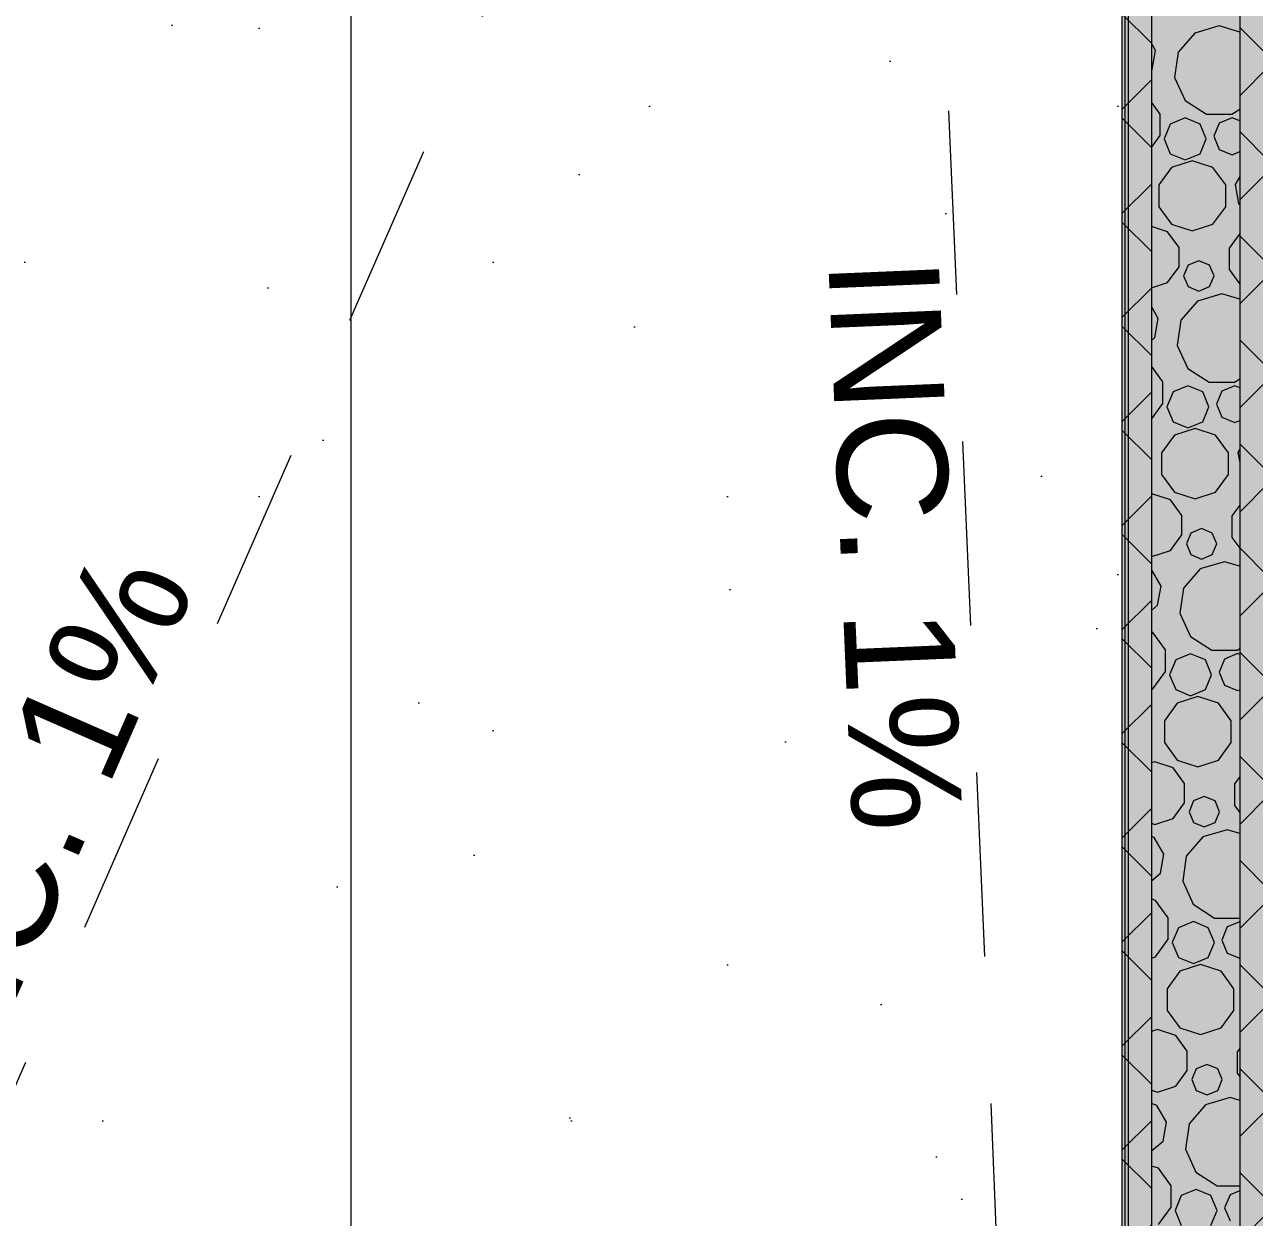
# Model space of a CAD drawing. Header units: metres. Extents: x -77 to -41.1, y -68 to -27.7.
# Drawn here: x -59.609 to -58.774, y -40.03 to -39.219 of the extents above; entities that cross this region are included whole.
import ezdxf
from ezdxf.enums import TextEntityAlignment as Align

# ---------------------------------------------------------------- set-up
doc = ezdxf.new("R2010")
doc.units = ezdxf.units.M
doc.header["$MEASUREMENT"] = 0
doc.linetypes.add('Dashed', pattern=[0.07, 0.045, -0.025])
doc.linetypes.add('HIDDEN2', pattern=[0.1875, 0.125, -0.0625])
for name, color, linetype in [('COTAS PISOS', 7, 'Continuous'), ('PAREDE CONSTRUIR', 7, 'Continuous'), ('Portas Archicad', 7, 'Continuous')]:
    doc.layers.add(name, color=color, linetype=linetype)
for name, color, linetype, lineweight, true_color in [('COTAS PISOS_Caneta_No__25', 7, 'Continuous', 13, 0x982312), ('LAJES.EST_Caneta_No__18', 7, 'Continuous', 0, 0xdfdfdf), ('LAJES.EST_Caneta_No__254', 7, 'Continuous', 0, 0xd1c9ad), ('PISO_Caneta_No__97', 7, 'Continuous', 5, 0x6b6b6b), ('Portas Archicad_Caneta_No__97', 7, 'Continuous', 5, 0x6b6b6b), ('ZONA_Caneta_No__56', 7, 'Continuous', 0, 0xffe495)]:
    doc.layers.add(name, color=color, linetype=linetype, lineweight=lineweight, true_color=true_color)
for name, color, linetype, lineweight in [('LAJES.EST_Caneta_No__96', 252, 'Continuous', 0), ('NOTAS PISOS_Caneta_No__98', 7, 'Continuous', 0), ('PAREDE CONSTRUIR_Caneta_No__241', 7, 'Continuous', 13), ('PAREDE CONSTRUIR_Caneta_No__83', 84, 'Continuous', 0), ('PAREDE CONSTRUIR_Caneta_No__96', 252, 'Continuous', 0), ('PISO_Caneta_No__241', 7, 'Continuous', 13)]:
    doc.layers.add(name, color=color, linetype=linetype, lineweight=lineweight)
doc.styles.add('GENERATED_STYLE_1', font='arial.ttf')
doc.dimstyles.new('GENERATED_STYLE__2', dxfattribs={"dimtxt": 0.1, "dimasz": 0.0475, "dimexe": 0.18, "dimexo": 0.1, "dimgap": 0, "dimtad": 1, "dimzin": 0, "dimdsep": 46, "dimtxsty": 'GENERATED_STYLE_1', "dimblk": 'ARROWHEAD_11', "dimblk1": 'ARROWHEAD_11', "dimblk2": 'ARROWHEAD_11', "dimcen": 0.09, "dimclrd": 256, "dimclre": 256, "dimclrt": 256, "dimadec": 0, "dimazin": 0, "dimtfac": 1, "dimtdec": 4, "dimtmove": 0, "dimatfit": 3, "dimfxl": 0, "dimtolj": 1, "dimtzin": 0, "dimarcsym": 0})
pattern_1 = [(45, (0, 0.5), (-0.159099, 0.159099), [0, -0.15, 0, -0.225]), (110, (0.5, 0.5), (0.21143084, 0.07695453), [0, -0.11, 0, -0.19])]
pattern_2 = [(45, (0, 0), (-0.03535534, 0.03535534), []), (135, (0, 0), (0.03535534, 0.03535534), [])]

# ---------------------------------------------------------------- blocks, each defined once
blk = doc.blocks.new('*X54')
at = {"layer": 'PAREDE CONSTRUIR_Caneta_No__96', "color": 252, "linetype": 'Continuous', "lineweight": 0}
for p, q in [((-58.7977, -39.22018), (-58.81425, -39.22504)), ((-58.78371, -39.22429), (-58.7977, -39.22018)), ((-58.84087, -39.23682), (-58.84371, -39.23189)), ((-58.81425, -39.22504), (-58.82554, -39.23808)), ((-58.84315, -39.24974), (-58.84087, -39.23682)), ((-58.82554, -39.23808), (-58.828, -39.25515)), ((-58.84371, -39.25022), (-58.84315, -39.24974)), ((-58.828, -39.25515), (-58.82083, -39.27083)), ((-58.83777, -39.28002), (-58.84371, -39.27184)), ((-58.82083, -39.27083), (-58.80632, -39.28016)), ((-58.83777, -39.29464), (-58.83777, -39.28002)), ((-58.80632, -39.28016), (-58.78908, -39.28016)), ((-58.78908, -39.28016), (-58.78371, -39.27671)), ((-58.83086, -39.28678), (-58.83504, -39.29689)), ((-58.82075, -39.28259), (-58.83086, -39.28678)), ((-58.81064, -39.28678), (-58.82075, -39.28259)), ((-58.80646, -39.29689), (-58.81064, -39.28678)), ((-58.7977, -39.28625), (-58.80137, -39.29511)), ((-58.78884, -39.28258), (-58.7977, -39.28625)), ((-58.78371, -39.2847), (-58.78884, -39.28258)), ((-58.84371, -39.30283), (-58.83777, -39.29464)), ((-58.83504, -39.29689), (-58.83086, -39.30699)), ((-58.81064, -39.30699), (-58.80646, -39.29689)), ((-58.80137, -39.29511), (-58.7977, -39.30398)), ((-58.83086, -39.30699), (-58.82075, -39.31118)), ((-58.82075, -39.31118), (-58.81064, -39.30699)), ((-58.7977, -39.30398), (-58.78884, -39.30765)), ((-58.78884, -39.30765), (-58.78371, -39.30553)), ((-58.81592, -39.31171), (-58.82994, -39.31626)), ((-58.8019, -39.31626), (-58.81592, -39.31171)), ((-58.82994, -39.31626), (-58.8386, -39.32819)), ((-58.79323, -39.32819), (-58.8019, -39.31626)), ((-58.78371, -39.3225), (-58.78679, -39.32782)), ((-58.8386, -39.32819), (-58.8386, -39.34293)), ((-58.79323, -39.34293), (-58.79323, -39.32819)), ((-58.78679, -39.32782), (-58.78451, -39.34074)), ((-58.78451, -39.34074), (-58.78371, -39.34141)), ((-58.8386, -39.34293), (-58.82994, -39.35486)), ((-58.8019, -39.35486), (-58.79323, -39.34293)), ((-58.83264, -39.36004), (-58.84371, -39.35644)), ((-58.82994, -39.35486), (-58.81592, -39.35941)), ((-58.81592, -39.35941), (-58.8019, -39.35486)), ((-58.82491, -39.37067), (-58.83264, -39.36004)), ((-58.78371, -39.36112), (-58.79091, -39.37102)), ((-58.82491, -39.38382), (-58.82491, -39.37067)), ((-58.79091, -39.37102), (-58.79091, -39.38564)), ((-58.81146, -39.37962), (-58.81877, -39.38265)), ((-58.80415, -39.38265), (-58.81146, -39.37962)), ((-58.83264, -39.39446), (-58.82491, -39.38382)), ((-58.81877, -39.38265), (-58.8218, -39.38996)), ((-58.8218, -39.38996), (-58.81877, -39.39727)), ((-58.80112, -39.38996), (-58.80415, -39.38265)), ((-58.80415, -39.39727), (-58.80112, -39.38996)), ((-58.79091, -39.38564), (-58.78371, -39.39554)), ((-58.84371, -39.39806), (-58.83264, -39.39446)), ((-58.81877, -39.39727), (-58.81146, -39.4003)), ((-58.81146, -39.4003), (-58.80415, -39.39727)), ((-58.81239, -39.40704), (-58.82369, -39.42007)), ((-58.79585, -39.40218), (-58.81239, -39.40704)), ((-58.78371, -39.40574), (-58.79585, -39.40218)), ((-58.83901, -39.41882), (-58.84371, -39.41068)), ((-58.84129, -39.43174), (-58.83901, -39.41882)), ((-58.82369, -39.42007), (-58.82614, -39.43714)), ((-58.84371, -39.43377), (-58.84129, -39.43174)), ((-58.82614, -39.43714), (-58.81898, -39.45283)), ((-58.83591, -39.46202), (-58.84371, -39.45128)), ((-58.81898, -39.45283), (-58.80447, -39.46215)), ((-58.83591, -39.47664), (-58.83591, -39.46202)), ((-58.8189, -39.46459), (-58.829, -39.46878)), ((-58.80879, -39.46878), (-58.8189, -39.46459)), ((-58.80447, -39.46215), (-58.78722, -39.46215)), ((-58.78698, -39.46457), (-58.79585, -39.46825)), ((-58.78722, -39.46215), (-58.78371, -39.4599)), ((-58.78371, -39.46593), (-58.78698, -39.46457)), ((-58.829, -39.46878), (-58.83319, -39.47888)), ((-58.8046, -39.47888), (-58.80879, -39.46878)), ((-58.79585, -39.46825), (-58.79952, -39.47711)), ((-58.84371, -39.48737), (-58.83591, -39.47664)), ((-58.83319, -39.47888), (-58.829, -39.48899)), ((-58.80879, -39.48899), (-58.8046, -39.47888)), ((-58.79952, -39.47711), (-58.79585, -39.48598)), ((-58.829, -39.48899), (-58.8189, -39.49318)), ((-58.8189, -39.49318), (-58.80879, -39.48899)), ((-58.79585, -39.48598), (-58.78698, -39.48965)), ((-58.78698, -39.48965), (-58.78371, -39.48829)), ((-58.82808, -39.49826), (-58.83675, -39.51018)), ((-58.81406, -39.4937), (-58.82808, -39.49826)), ((-58.80004, -39.49826), (-58.81406, -39.4937)), ((-58.79138, -39.51018), (-58.80004, -39.49826)), ((-58.78371, -39.5077), (-58.78493, -39.50982)), ((-58.83675, -39.51018), (-58.83675, -39.52493)), ((-58.79138, -39.52493), (-58.79138, -39.51018)), ((-58.78493, -39.50982), (-58.78371, -39.51674)), ((-58.83675, -39.52493), (-58.82808, -39.53685)), ((-58.80004, -39.53685), (-58.79138, -39.52493)), ((-58.8433, -39.53797), (-58.84371, -39.5381)), ((-58.83079, -39.54203), (-58.8433, -39.53797)), ((-58.82808, -39.53685), (-58.81406, -39.54141)), ((-58.81406, -39.54141), (-58.80004, -39.53685)), ((-58.82306, -39.55267), (-58.83079, -39.54203)), ((-58.78371, -39.54567), (-58.78905, -39.55302)), ((-58.82306, -39.56582), (-58.82306, -39.55267)), ((-58.78905, -39.55302), (-58.78905, -39.56764)), ((-58.83079, -39.57646), (-58.82306, -39.56582)), ((-58.81692, -39.56464), (-58.81995, -39.57195)), ((-58.80961, -39.56162), (-58.81692, -39.56464)), ((-58.8023, -39.56464), (-58.80961, -39.56162)), ((-58.79927, -39.57195), (-58.8023, -39.56464)), ((-58.81995, -39.57195), (-58.81692, -39.57926)), ((-58.8023, -39.57926), (-58.79927, -39.57195)), ((-58.78905, -39.56764), (-58.78371, -39.57499)), ((-58.84371, -39.58038), (-58.8433, -39.58052)), ((-58.8433, -39.58052), (-58.83079, -39.57646)), ((-58.81692, -39.57926), (-58.80961, -39.58229)), ((-58.80961, -39.58229), (-58.8023, -39.57926)), ((-58.83716, -39.60081), (-58.84371, -39.58946)), ((-58.81054, -39.58903), (-58.82183, -39.60207)), ((-58.79399, -39.58418), (-58.81054, -39.58903)), ((-58.78371, -39.58719), (-58.79399, -39.58418)), ((-58.83944, -39.61373), (-58.83716, -39.60081)), ((-58.82183, -39.60207), (-58.82429, -39.61914)), ((-58.84371, -39.61732), (-58.83944, -39.61373)), ((-58.82429, -39.61914), (-58.81712, -39.63483)), ((-58.84265, -39.63219), (-58.84371, -39.63184)), ((-58.83406, -39.64402), (-58.84265, -39.63219)), ((-58.81712, -39.63483), (-58.80262, -39.64415)), ((-58.83406, -39.65864), (-58.83406, -39.64402)), ((-58.81704, -39.64659), (-58.82715, -39.65077)), ((-58.80693, -39.65077), (-58.81704, -39.64659)), ((-58.80262, -39.64415), (-58.78537, -39.64415)), ((-58.78513, -39.64657), (-58.79399, -39.65024)), ((-58.78537, -39.64415), (-58.78371, -39.64308)), ((-58.78371, -39.64716), (-58.78513, -39.64657)), ((-58.82715, -39.65077), (-58.83134, -39.66088)), ((-58.80275, -39.66088), (-58.80693, -39.65077)), ((-58.79399, -39.65024), (-58.79767, -39.65911)), ((-58.84265, -39.67046), (-58.83406, -39.65864)), ((-58.83134, -39.66088), (-58.82715, -39.67099)), ((-58.80693, -39.67099), (-58.80275, -39.66088)), ((-58.79767, -39.65911), (-58.79399, -39.66797)), ((-58.84371, -39.67081), (-58.84265, -39.67046)), ((-58.82715, -39.67099), (-58.81704, -39.67517)), ((-58.81704, -39.67517), (-58.80693, -39.67099)), ((-58.79399, -39.66797), (-58.78513, -39.67164)), ((-58.78513, -39.67164), (-58.78371, -39.67106)), ((-58.82623, -39.68025), (-58.8349, -39.69218)), ((-58.81221, -39.6757), (-58.82623, -39.68025)), ((-58.79819, -39.68025), (-58.81221, -39.6757)), ((-58.78953, -39.69218), (-58.79819, -39.68025)), ((-58.8349, -39.69218), (-58.8349, -39.70692)), ((-58.78953, -39.70692), (-58.78953, -39.69218)), ((-58.8349, -39.70692), (-58.82623, -39.71885)), ((-58.79819, -39.71885), (-58.78953, -39.70692)), ((-58.84144, -39.71996), (-58.84371, -39.7207)), ((-58.82894, -39.72403), (-58.84144, -39.71996)), ((-58.82121, -39.73467), (-58.82894, -39.72403)), ((-58.82623, -39.71885), (-58.81221, -39.7234)), ((-58.81221, -39.7234), (-58.79819, -39.71885)), ((-58.78371, -39.73022), (-58.7872, -39.73501)), ((-58.82121, -39.74781), (-58.82121, -39.73467)), ((-58.7872, -39.73501), (-58.7872, -39.74963)), ((-58.82894, -39.75845), (-58.82121, -39.74781)), ((-58.81507, -39.74664), (-58.81809, -39.75395)), ((-58.80775, -39.74361), (-58.81507, -39.74664)), ((-58.80044, -39.74664), (-58.80775, -39.74361)), ((-58.79742, -39.75395), (-58.80044, -39.74664)), ((-58.7872, -39.74963), (-58.78371, -39.75443)), ((-58.84144, -39.76252), (-58.82894, -39.75845)), ((-58.81809, -39.75395), (-58.81507, -39.76126)), ((-58.80044, -39.76126), (-58.79742, -39.75395)), ((-58.84371, -39.76178), (-58.84144, -39.76252)), ((-58.81507, -39.76126), (-58.80775, -39.76429)), ((-58.79214, -39.76617), (-58.80869, -39.77103)), ((-58.80775, -39.76429), (-58.80044, -39.76126)), ((-58.78371, -39.76865), (-58.79214, -39.76617)), ((-58.84187, -39.77145), (-58.84371, -39.77078)), ((-58.83531, -39.78281), (-58.84187, -39.77145)), ((-58.80869, -39.77103), (-58.81998, -39.78406)), ((-58.83759, -39.79573), (-58.83531, -39.78281)), ((-58.81998, -39.78406), (-58.82243, -39.80113)), ((-58.84371, -39.80087), (-58.83759, -39.79573)), ((-58.82243, -39.80113), (-58.81527, -39.81682)), ((-58.8408, -39.81419), (-58.84371, -39.81324)), ((-58.83221, -39.82601), (-58.8408, -39.81419)), ((-58.81527, -39.81682), (-58.80076, -39.82615)), ((-58.83221, -39.84063), (-58.83221, -39.82601)), ((-58.8253, -39.83277), (-58.82948, -39.84288)), ((-58.81519, -39.82858), (-58.8253, -39.83277)), ((-58.80508, -39.83277), (-58.81519, -39.82858)), ((-58.80089, -39.84288), (-58.80508, -39.83277)), ((-58.80076, -39.82615), (-58.78371, -39.82615)), ((-58.79214, -39.83224), (-58.79581, -39.8411)), ((-58.78371, -39.82875), (-58.79214, -39.83224)), ((-58.8408, -39.85246), (-58.83221, -39.84063)), ((-58.79581, -39.8411), (-58.79214, -39.84997)), ((-58.82948, -39.84288), (-58.8253, -39.85298)), ((-58.80508, -39.85298), (-58.80089, -39.84288)), ((-58.79214, -39.84997), (-58.78371, -39.85346)), ((-58.84371, -39.85341), (-58.8408, -39.85246)), ((-58.8253, -39.85298), (-58.81519, -39.85717)), ((-58.81036, -39.85769), (-58.82438, -39.86225)), ((-58.81519, -39.85717), (-58.80508, -39.85298)), ((-58.79634, -39.86225), (-58.81036, -39.85769)), ((-58.82438, -39.86225), (-58.83304, -39.87418)), ((-58.78767, -39.87418), (-58.79634, -39.86225)), ((-58.83304, -39.87418), (-58.83304, -39.88892)), ((-58.78767, -39.88892), (-58.78767, -39.87418)), ((-58.83304, -39.88892), (-58.82438, -39.90085)), ((-58.79634, -39.90085), (-58.78767, -39.88892)), ((-58.83959, -39.90196), (-58.84371, -39.9033)), ((-58.82708, -39.90602), (-58.83959, -39.90196)), ((-58.81935, -39.91666), (-58.82708, -39.90602)), ((-58.82438, -39.90085), (-58.81036, -39.9054)), ((-58.81036, -39.9054), (-58.79634, -39.90085)), ((-58.81935, -39.92981), (-58.81935, -39.91666)), ((-58.78371, -39.91476), (-58.78535, -39.91701)), ((-58.78535, -39.91701), (-58.78535, -39.93163)), ((-58.8059, -39.92561), (-58.81321, -39.92864)), ((-58.79859, -39.92864), (-58.8059, -39.92561)), ((-58.82708, -39.94045), (-58.81935, -39.92981)), ((-58.81321, -39.92864), (-58.81624, -39.93595)), ((-58.79556, -39.93595), (-58.79859, -39.92864)), ((-58.78535, -39.93163), (-58.78371, -39.93388)), ((-58.83959, -39.94451), (-58.82708, -39.94045)), ((-58.81624, -39.93595), (-58.81321, -39.94326)), ((-58.79859, -39.94326), (-58.79556, -39.93595)), ((-58.84371, -39.94317), (-58.83959, -39.94451)), ((-58.81321, -39.94326), (-58.8059, -39.94628)), ((-58.79029, -39.94817), (-58.80683, -39.95303)), ((-58.8059, -39.94628), (-58.79859, -39.94326)), ((-58.78371, -39.9501), (-58.79029, -39.94817)), ((-58.84001, -39.95345), (-58.84371, -39.9521)), ((-58.83345, -39.96481), (-58.84001, -39.95345)), ((-58.80683, -39.95303), (-58.81813, -39.96606)), ((-58.83573, -39.97773), (-58.83345, -39.96481)), ((-58.81813, -39.96606), (-58.82058, -39.98313)), ((-58.84371, -39.98442), (-58.83573, -39.97773)), ((-58.82058, -39.98313), (-58.81342, -39.99882)), ((-58.83895, -39.99618), (-58.84371, -39.99463)), ((-58.83035, -40.00801), (-58.83895, -39.99618)), ((-58.81342, -39.99882), (-58.79891, -40.00814)), ((-58.83035, -40.02263), (-58.83035, -40.00801)), ((-58.79891, -40.00814), (-58.78371, -40.00814)), ((-58.82344, -40.01476), (-58.82763, -40.02487)), ((-58.81333, -40.01058), (-58.82344, -40.01476)), ((-58.80323, -40.01476), (-58.81333, -40.01058)), ((-58.79904, -40.02487), (-58.80323, -40.01476)), ((-58.79029, -40.01423), (-58.79396, -40.0231)), ((-58.78371, -40.01151), (-58.79029, -40.01423)), ((-58.83895, -40.03446), (-58.83035, -40.02263)), ((-58.82763, -40.02487), (-58.82344, -40.03498)), ((-58.80323, -40.03498), (-58.79904, -40.02487)), ((-58.79396, -40.0231), (-58.79029, -40.03196))]:
    blk.add_line(p, q, dxfattribs=at)
blk = doc.blocks.new('Door 26_3')
at = {"layer": 'Portas Archicad_Caneta_No__97', "color": 251, "linetype": 'Dashed', "lineweight": 5, "true_color": 0x6b6b6b}
blk.add_arc((0.462, 0), 0.924, 90, 180, dxfattribs=at)
blk = doc.blocks.new('Símbolo Inclinação 20_7')
at = {"layer": 'NOTAS PISOS_Caneta_No__98', "color": 7, "linetype": 'HIDDEN2', "lineweight": 0}
blk.add_line((0, 0), (3.64045, 0), dxfattribs=at)
at = {"layer": 'NOTAS PISOS_Caneta_No__98', "color": 7, "linetype": 'HIDDEN2', "lineweight": 0, "style": 'GENERATED_STYLE_1'}
blk.add_attdef('txt', text='', height=0.075, rotation=180, dxfattribs=at).set_placement((2.6978, 0.03063), align=Align.BOTTOM_LEFT)
blk = doc.blocks.new('Símbolo Inclinação 20_8')
at = {"layer": 'NOTAS PISOS_Caneta_No__98', "color": 7, "linetype": 'HIDDEN2', "lineweight": 0}
blk.add_line((0, 0), (3.13203, 0), dxfattribs=at)
at = {"layer": 'NOTAS PISOS_Caneta_No__98', "color": 7, "linetype": 'HIDDEN2', "lineweight": 0, "style": 'GENERATED_STYLE_1'}
blk.add_attdef('txt', text='', height=0.075, dxfattribs=at).set_placement((2.31485, -0.08723), align=Align.BOTTOM_LEFT)
blk = doc.blocks.new('*D194')
at = {"layer": 'COTAS PISOS_Caneta_No__25', "linetype": 'Continuous', "lineweight": 13, "true_color": 0x982312}
for points in [[(-59.39976, -38.58276), (-59.39881, -38.58754), (-59.3961, -38.59159), (-59.39204, -38.5943), (-59.38726, -38.59526), (-59.38247, -38.5943), (-59.37842, -38.59159), (-59.37571, -38.58754), (-59.37476, -38.58276), (-59.37571, -38.57797), (-59.37842, -38.57392), (-59.38247, -38.57121), (-59.38726, -38.57026), (-59.39204, -38.57121), (-59.3961, -38.57392), (-59.39881, -38.57797)], [(-59.39976, -42.10018), (-59.39881, -42.10497), (-59.3961, -42.10902), (-59.39204, -42.11173), (-59.38726, -42.11268), (-59.38247, -42.11173), (-59.37842, -42.10902), (-59.37571, -42.10497), (-59.37476, -42.10018), (-59.37571, -42.0954), (-59.37842, -42.09134), (-59.38247, -42.08863), (-59.38726, -42.08768), (-59.39204, -42.08863), (-59.3961, -42.09134), (-59.39881, -42.0954)]]:
    blk.add_hatch(color=24, dxfattribs=at).paths.add_polyline_path(points)
at = {"layer": 'COTAS PISOS_Caneta_No__25', "color": 24, "linetype": 'Continuous', "lineweight": 13, "true_color": 0x982312}
for p, q in [((-59.39976, -38.58276), (-59.43413, -38.58276)), ((-59.28726, -38.58276), (-59.37476, -38.58276)), ((-59.38726, -42.08768), (-59.38726, -38.59526)), ((-59.39976, -42.10018), (-59.43413, -42.10018)), ((-59.28726, -42.10018), (-59.37476, -42.10018)), ((-59.38726, -42.12518), (-59.38726, -42.11268))]:
    blk.add_line(p, q, dxfattribs=at)
for centre in [(-59.38726, -38.58276), (-59.38726, -42.10018)]:
    blk.add_circle(centre, 0.0125, dxfattribs=at)
at = {"layer": 'COTAS PISOS_Caneta_No__25', "color": 24, "lineweight": 13, "true_color": 0x982312, "char_height": 0.1, "attachment_point": 7, "rotation": 90, "style": 'GENERATED_STYLE_1'}
for s, insert in [('\\A1;{\\pql;\\fArial|b0|i0|c0|p0;\\W1.000000;0,18}', (-59.40726, -38.86218)), ('\\A1;{\\pql;\\fArial|b0|i0|c0|p0;\\W1.000000;3,52}', (-59.40726, -40.60839))]:
    blk.add_mtext(s, dxfattribs=dict(at, insert=insert))
blk = doc.blocks.new('ARROWHEAD_11')
at = {"color": 0, "linetype": 'Continuous', "lineweight": 0}
blk.add_line((0, 0), (-1, 0), dxfattribs=at)
at = {"color": 0, "linetype": 'Continuous', "lineweight": 0, "const_width": 0.25, "flags": 128}
blk.add_lwpolyline([(-0.125, 0, 1), (0.125, 0, 1)], format="xyb", close=True, dxfattribs=at)

msp = doc.modelspace()

# ---------------------------------------------------------------- hatches: boundary and pattern name
at = {"layer": 'LAJES.EST_Caneta_No__18', "linetype": 'Continuous', "lineweight": 0, "true_color": 0xdfdfdf}
h = msp.add_hatch(dxfattribs=at)
h.set_pattern_fill('Piso_Externo__0003', color=254, style=0, pattern_type=2)
h.set_pattern_definition([(45, (0, 0.6), (-0.1909188, 0.1909188), [0, -0.18, 0, -0.27]), (110, (0.6, 0.6), (0.253717, 0.09234544), [0, -0.132, 0, -0.228])])
h.paths.add_polyline_path([(-76.51398, -65.10157), (-73.81398, -65.10157, -0.414214), (-75.81398, -67.10157), (-66.81403, -67.10157, -0.414214), (-68.81403, -65.10157), (-68.81403, -62.30096), (-68.81403, -45.40018, -0.414214), (-66.51403, -43.10018), (-65.91401, -43.10018), (-65.91401, -42.30018), (-66.51403, -42.30018), (-66.51403, -38.20408), (-65.11401, -38.20408), (-65.11401, -36.70375), (-66.51403, -36.70375), (-66.51403, -32.59969), (-65.11401, -32.59969), (-56.71403, -32.59969), (-53.81403, -32.59969), (-44.01403, -32.59969), (-44.01403, -42.30018), (-53.81403, -42.30018), (-53.81403, -47.10018), (-44.01403, -47.10018), (-44.01403, -50.85157), (-45.6136, -50.85157), (-45.6136, -52.35057), (-44.01403, -52.35057), (-44.01403, -60.30057), (-48.91633, -60.30057), (-48.91633, -61.10057), (-44.36091, -61.10057), (-44.36091, -67.10157), (-44.01403, -67.10157), (-41.51403, -67.10157), (-41.51403, -28.10157), (-41.71403, -28.10157), (-41.71403, -60.30057), (-43.014, -60.30057), (-43.014, -30.00157), (-66.51403, -30.00157), (-66.51403, -28.10157), (-76.51398, -28.10157)])
h.paths.add_polyline_path([(-73.81398, -45.10157), (-76.31398, -45.10157), (-76.31398, -43.08918), (-75.79838, -43.09079, -0.414214), (-73.81393, -45.08759)], flags=0)
h.paths.add_polyline_path([(-73.81398, -45.58461, -0.009328), (-73.81398, -45.66043)], flags=0)
h.paths.add_polyline_path([(-52.81403, -46.30018), (-52.81403, -43.10018), (-44.01403, -43.10018), (-44.01403, -46.30018)], flags=0)
h.paths.add_polyline_path([(-67.71403, -34.09997), (-76.31398, -34.09997), (-76.31398, -32.59969), (-67.71403, -32.59969)], flags=0)
at = {"layer": 'LAJES.EST_Caneta_No__254', "linetype": 'Continuous', "lineweight": 0, "true_color": 0xd1c9ad}
h = msp.add_hatch(dxfattribs=at)
h.set_pattern_fill('Haie_OD_0003', color=9, style=0, pattern_type=2)
h.set_pattern_definition(pattern_1)
h.paths.add_polyline_path([(-65.11401, -47.10018), (-66.51403, -47.10018), (-66.51403, -60.30057), (-56.51403, -60.30057), (-44.01403, -60.30057), (-44.01403, -56.60057), (-50.5957, -56.60057), (-50.5957, -54.2479), (-52.61571, -54.2479), (-52.61571, -52.55057), (-50.5957, -52.55057), (-45.6136, -52.55057), (-45.6136, -50.85157), (-44.01403, -50.85157), (-44.01403, -47.10018), (-53.81403, -47.10018), (-53.81403, -42.30018), (-44.01403, -42.30018), (-44.01403, -37.10018), (-51.17403, -37.10018), (-51.17403, -32.59969), (-53.81403, -32.59969), (-56.71403, -32.59969), (-58.76371, -32.59969), (-58.76371, -34.90375), (-63.46397, -34.90375), (-63.46397, -36.50375), (-65.11403, -36.50375), (-65.11403, -38.40369), (-63.46397, -38.40369), (-63.46397, -42.10018), (-65.11401, -42.10018), (-65.11401, -42.30018)])
h.paths.add_polyline_path([(-60.55956, -42.10018), (-60.55956, -38.40369), (-58.86371, -38.40369), (-58.86371, -42.10018)], flags=0)
h.paths.add_polyline_path([(-59.06403, -48.70009), (-59.06403, -47.30018), (-56.71403, -47.30018), (-56.71403, -48.70009)], flags=0)
at = {"layer": 'LAJES.EST_Caneta_No__96', "linetype": 'Continuous', "lineweight": 0}
h = msp.add_hatch(dxfattribs=at)
h.set_pattern_fill('Haie_OD_0003', color=252, style=0, pattern_type=2)
h.set_pattern_definition(pattern_1)
h.paths.add_polyline_path([(-60.55956, -42.10018), (-58.86371, -42.10018), (-58.86371, -38.40369), (-60.55956, -38.40369)])
at = {"layer": 'PAREDE CONSTRUIR_Caneta_No__83', "linetype": 'Continuous', "lineweight": 0}
h = msp.add_hatch(dxfattribs=at)
h.set_pattern_fill('Placomur_0003', color=84, style=0, pattern_type=2)
h.set_pattern_definition(pattern_2)
h.paths.add_polyline_path([(-58.86371, -38.40369), (-58.86371, -42.10018), (-58.84371, -42.10018), (-58.84371, -38.40369)])
h = msp.add_hatch(dxfattribs=at)
h.set_pattern_fill('Placomur_0003', color=84, style=0, pattern_type=2)
h.set_pattern_definition(pattern_2)
h.paths.add_polyline_path([(-58.78371, -38.40369), (-58.78371, -42.10018), (-58.76371, -42.10018), (-58.76371, -38.40369)])
at = {"layer": 'PISO_Caneta_No__97', "linetype": 'Continuous', "lineweight": 5, "true_color": 0x6b6b6b}
h = msp.add_hatch(dxfattribs=at)
h.set_pattern_fill('Ceramica_200_x_200_0003', color=251, style=0, pattern_type=2)
h.set_pattern_definition([(0, (-60.5596, -42.1002), (0, 2), []), (90, (-60.5596, -42.1002), (-2, 0), [])])
h.paths.add_polyline_path([(-58.86164, -42.10018), (-60.55956, -42.10018), (-60.55956, -38.40369), (-58.86164, -38.40369)])

# ---------------------------------------------------------------- linework, layer by layer
at = {"layer": 'PAREDE CONSTRUIR_Caneta_No__241', "color": 7, "linetype": 'Continuous', "lineweight": 13}
for p, q in [((-58.84371, -38.40369), (-58.84371, -42.10018)), ((-58.78371, -38.40369), (-58.78371, -42.10018))]:
    msp.add_line(p, q, dxfattribs=at)
at = {"layer": 'PAREDE CONSTRUIR_Caneta_No__241', "color": 7, "linetype": 'Continuous', "lineweight": 13, "flags": 128}
msp.add_lwpolyline([(-58.86371, -38.40369), (-58.86371, -42.10018)], dxfattribs=at)
at = {"layer": 'PISO_Caneta_No__241', "color": 7, "linetype": 'Continuous', "lineweight": 13, "flags": 128}
msp.add_lwpolyline([(-58.86164, -42.10018), (-60.55956, -42.10018), (-60.55956, -38.40369), (-58.86164, -38.40369)], close=True, dxfattribs=at)
at = {"layer": 'ZONA_Caneta_No__56', "color": 41, "linetype": 'Continuous', "lineweight": 0, "true_color": 0xffe495, "flags": 128}
msp.add_lwpolyline([(-60.55956, -38.40369), (-60.55956, -42.10018), (-58.85915, -42.10018), (-58.85915, -38.40369)], close=True, dxfattribs=at)

# ---------------------------------------------------------------- block references
at = {"layer": 'NOTAS PISOS_Caneta_No__98', "color": 7, "linetype": 'HIDDEN2', "lineweight": 0}
ref = msp.add_blockref('Símbolo Inclinação 20_7', (-60.55956, -42.10018), dxfattribs=dict(at, xscale=-1, rotation=246.3908127616776))
ref.add_attrib('txt', 'INC. 1%', dxfattribs={"color": 7, "linetype": 'HIDDEN2', "lineweight": 0, "height": 0.075, "rotation": 66.39081, "style": 'GENERATED_STYLE_1'}).set_placement((-59.47161, -39.60901), align=Align.BOTTOM_RIGHT)
ref = msp.add_blockref('Símbolo Inclinação 20_8', (-58.86164, -42.10018), dxfattribs=dict(at, xscale=-1, rotation=272.4260443415621))
ref.add_attrib('txt', 'INC. 1%', dxfattribs={"color": 7, "linetype": 'HIDDEN2', "lineweight": 0, "height": 0.075, "rotation": 272.42604, "style": 'GENERATED_STYLE_1'}).set_placement((-59.06921, -39.7696), align=Align.BOTTOM_RIGHT)
at = {"layer": 'PAREDE CONSTRUIR', "color": 7, "lineweight": 13}
msp.add_blockref('*X54', (0, 0), dxfattribs=at)
at = {"layer": 'Portas Archicad', "color": 252, "linetype": 'Continuous', "lineweight": 0, "rotation": 180}
msp.add_blockref('Door 26_3', (-59.95852, -38.40369), dxfattribs=at)

# ---------------------------------------------------------------- dimensions: what is measured, and where the dimension line sits
at = {"layer": 'COTAS PISOS', "color": 24, "linetype": 'Continuous', "lineweight": 13, "true_color": 0x982312}
dim = msp.add_linear_dim(base=(-59.38726, -38.58276), p1=(-58.86371, -42.10018), p2=(-59.01371, -38.58276), angle=90, dimstyle='GENERATED_STYLE__2', dxfattribs=at)
dim.commit()
dim.dimension.update_dxf_attribs({"geometry": '*D194', "text_midpoint": (-59.45726, -40.47893), "dimtype": 160, "text_rotation": 90})

doc.saveas('drawing.dxf')
